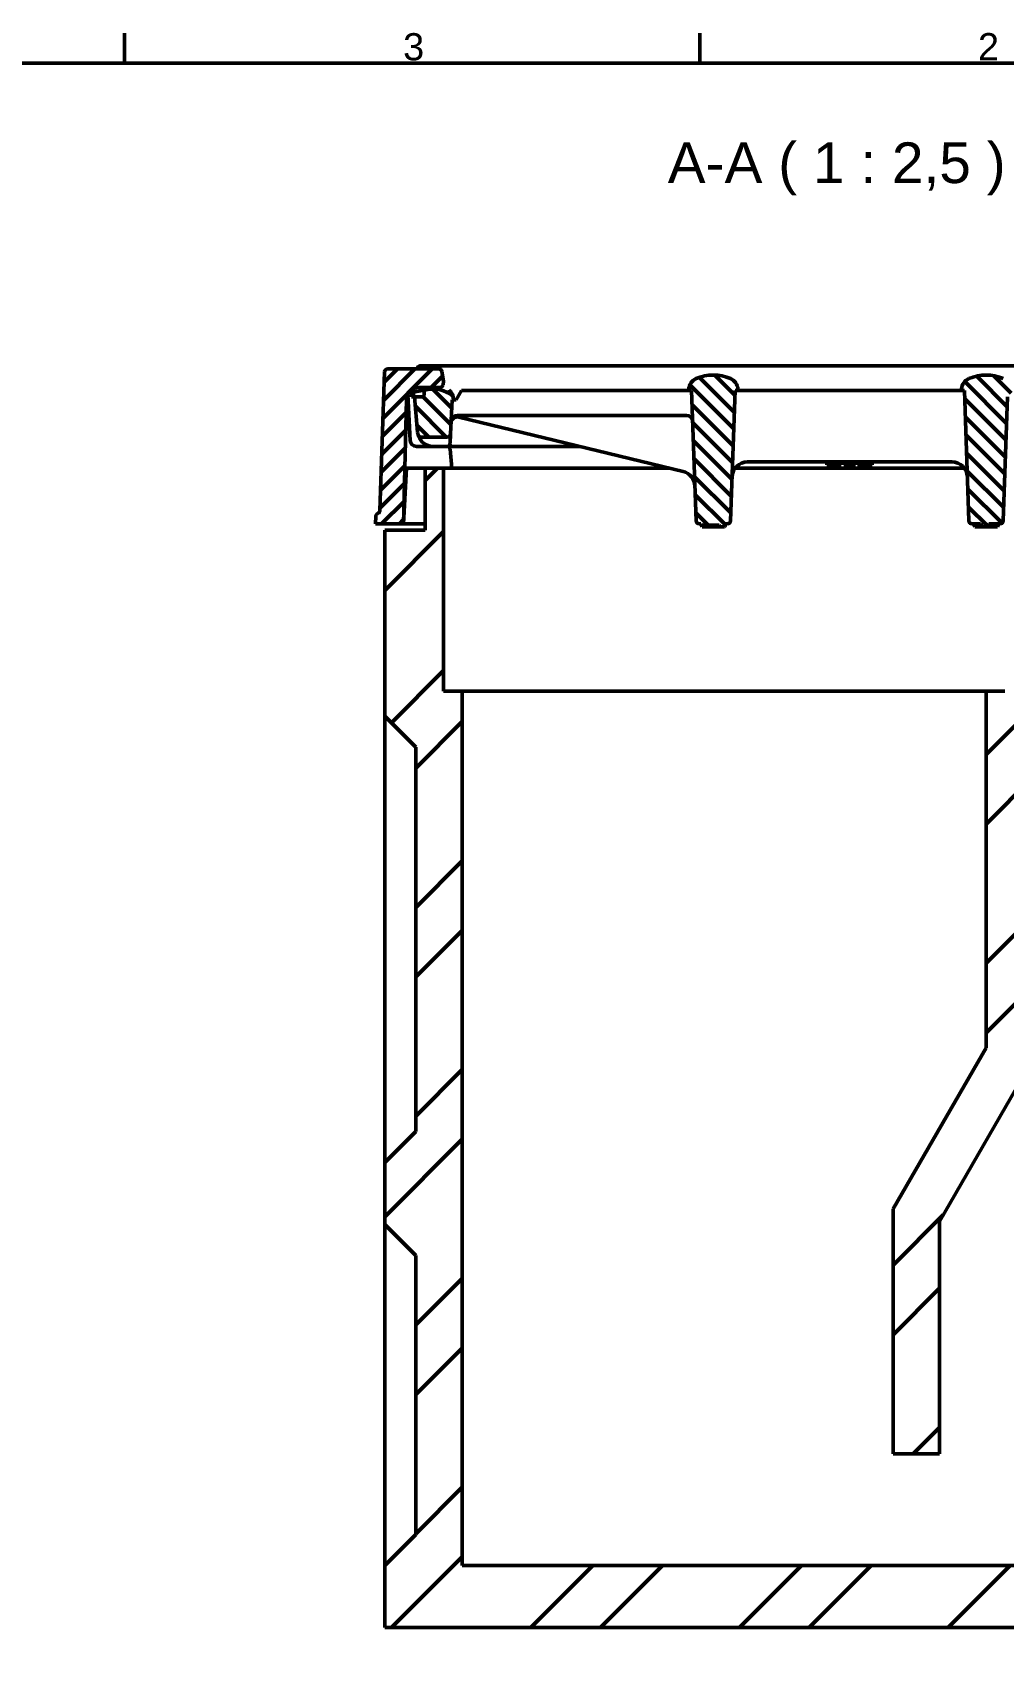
# Model space of a CAD drawing. Header units: millimetres. Extents: x 0 to 1485, y 0 to 1050.
# Drawn here: x 899 to 1212, y 508 to 1035 of the extents above; entities that cross this region are included whole.
import ezdxf

# ---------------------------------------------------------------- set-up
doc = ezdxf.new("R2010")
doc.units = ezdxf.units.MM
doc.header["$LTSCALE"] = 2.5
doc.layers.get('0').update_dxf_attribs({"lineweight": 50})
for name, color, linetype, lineweight in [('Rahmen_0', 7, 'Continuous', 50), ('Rahmen_2', 7, 'Continuous', 50), ('Schraffur', 7, 'Continuous', 50), ('Sichtbare Kanten(DIN)', 7, 'Continuous', 50), ('Symbole(DIN)', 7, 'Continuous', 50)]:
    doc.layers.add(name, color=color, linetype=linetype, lineweight=lineweight)
doc.styles.add('Aktuell-DINGroßer Text', font='arial.ttf')
doc.styles.add('Aktuell-DINNach Layer', font='arial.ttf')

# ---------------------------------------------------------------- blocks, each defined once
blk = doc.blocks.new('Ränder Standardrahmen')
at = {"layer": 'Rahmen_0'}
for p, q in [((371.25, 410), (371.25, 413.9)), ((445.5, 410), (445.5, 413.9))]:
    blk.add_line(p, q, dxfattribs=at)
at = {"layer": 'Rahmen_0', "flags": 128}
blk.add_lwpolyline([(10, 10), (10, 410), (584, 410), (584, 10), (10, 10)], dxfattribs=at)
at = {"layer": 'Rahmen_2', "char_height": 3.5, "attachment_point": 7, "style": 'Aktuell-DINNach Layer'}
for s, insert in [('3', (407.23, 410.34)), ('2', (481.41, 410.4))]:
    blk.add_mtext(s, dxfattribs=dict(at, insert=insert))

msp = doc.modelspace()

# ---------------------------------------------------------------- hatches: boundary and pattern name
at = {"layer": 'Schraffur'}
h = msp.add_hatch(dxfattribs=at)
h.set_pattern_fill('ANSI31', color=256, scale=31.75, style=0)
h.set_pattern_definition([(45, (0, 0), (-2.80633, 2.80633), [])])
edge = h.paths.add_edge_path()
edge.add_line((1287.52, 894.429), (1293.144, 894.429))
edge.add_line((1293.144, 894.429), (1299.144, 894.429))
edge.add_line((1299.144, 894.429), (1305.144, 894.429))
edge.add_line((1305.144, 894.429), (1306.088, 876.429))
edge.add_line((1306.088, 876.429), (1315.144, 876.429))
edge.add_line((1315.144, 876.429), (1315.059, 878.875))
edge.add_ellipse((1314.06, 878.841), major_axis=(-0.035, 0.999), ratio=1, start_angle=270, end_angle=328)
edge.add_line((1314.56, 879.707), (1314.24, 879.891))
edge.add_ellipse((1314.74, 880.757), major_axis=(-0.866, 0.5), ratio=1, start_angle=32, end_angle=90, ccw=False)
edge.add_line((1313.74, 880.722), (1312.178, 925.464))
edge.add_ellipse((1311.179, 925.429), major_axis=(-0.035, 0.999), ratio=1, start_angle=270, end_angle=358)
edge.add_line((1311.179, 926.429), (1306.093, 926.429))
edge.add_ellipse((1306.093, 925.429), major_axis=(-1, 0), ratio=1, start_angle=270, end_angle=357)
edge.add_line((1305.095, 925.482), (1303.933, 903.325))
edge.add_ellipse((1301.936, 903.429), major_axis=(-0.105, -1.997), ratio=1, start_angle=3, end_angle=90, ccw=False)
edge.add_line((1301.936, 901.429), (1297.561, 901.429))
edge.add_line((1297.561, 901.429), (1294.432, 901.429))
edge.add_line((1294.432, 901.429), (1285.484, 901.429))
edge.add_ellipse((1285.484, 900.429), major_axis=(-1, 0), ratio=1, start_angle=270, end_angle=320)
edge.add_line((1284.718, 901.072), (1279.144, 894.429))
edge.add_line((1279.144, 894.429), (1279.264, 892.155))
edge.add_ellipse((1280.262, 892.207), major_axis=(0.052, -0.999), ratio=1, start_angle=270, end_angle=342)
edge.add_line((1280.003, 891.241), (1285.925, 889.655))
edge.add_ellipse((1286.183, 890.621), major_axis=(0.966, -0.259), ratio=1, start_angle=270, end_angle=370)
edge.add_line((1287.18, 890.534), (1287.52, 894.429))
edge = h.paths.add_edge_path()
edge.add_ellipse((1029.953, 921.429), major_axis=(1, 0), ratio=1, start_angle=270, end_angle=350)
edge.add_line((1030.937, 921.256), (1031.144, 922.429))
edge.add_line((1031.144, 922.429), (1030.585, 925.603))
edge.add_ellipse((1029.6, 925.429), major_axis=(-0.174, 0.985), ratio=1, start_angle=270, end_angle=350)
edge.add_line((1029.6, 926.429), (1013.11, 926.429))
edge.add_ellipse((1013.11, 925.429), major_axis=(-1, 0), ratio=1, start_angle=270, end_angle=358)
edge.add_line((1012.111, 925.464), (1010.548, 880.722))
edge.add_ellipse((1009.549, 880.757), major_axis=(-0.035, -0.999), ratio=1, start_angle=32, end_angle=90, ccw=False)
edge.add_line((1010.049, 879.891), (1009.729, 879.707))
edge.add_ellipse((1010.229, 878.841), major_axis=(-0.866, -0.5), ratio=1, start_angle=270, end_angle=328)
edge.add_line((1009.23, 878.875), (1009.144, 876.429))
edge.add_line((1009.144, 876.429), (1018.201, 876.429))
edge.add_line((1018.201, 876.429), (1019.206, 916.53))
edge.add_ellipse((1023.205, 916.429), major_axis=(0.1, 3.999), ratio=1, start_angle=1.43579, end_angle=90, ccw=False)
edge.add_line((1023.205, 920.429), (1029.953, 920.429))
h = msp.add_hatch(dxfattribs=at)
h.set_pattern_fill('ANSI31', color=256, scale=31.75, angle=90, style=0)
h.set_pattern_definition([(135, (0, 0), (-2.80633, -2.80633), [])])
edge = h.paths.add_edge_path()
edge.add_line((1111.144, 919.429), (1112.612, 877.394))
edge.add_ellipse((1113.612, 877.429), major_axis=(0.035, -0.999), ratio=1, start_angle=270, end_angle=358)
edge.add_line((1113.612, 876.429), (1114.144, 876.429))
edge.add_line((1114.144, 876.429), (1114.294, 876.017))
edge.add_line((1114.294, 876.017), (1120.005, 876.017))
edge.add_line((1120.005, 876.017), (1120.378, 875.429))
edge.add_line((1120.378, 875.429), (1121.724, 875.429))
edge.add_line((1121.724, 875.429), (1121.856, 875.638))
edge.add_line((1121.856, 875.638), (1122.144, 876.429))
edge.add_line((1122.144, 876.429), (1122.677, 876.429))
edge.add_ellipse((1122.677, 877.429), major_axis=(1, 0), ratio=1, start_angle=270, end_angle=358)
edge.add_line((1123.676, 877.394), (1125.144, 919.429))
edge.add_line((1125.144, 919.429), (1126.144, 919.429))
edge.add_line((1126.144, 919.429), (1126.098, 919.957))
edge.add_ellipse((1122.113, 919.608), major_axis=(-0.349, 3.985), ratio=1, start_angle=270, end_angle=331.61487)
edge.add_ellipse((1118.144, 910.429), major_axis=(-12.85, 5.557), ratio=1, start_angle=270, end_angle=316.77026)
edge.add_ellipse((1114.175, 919.608), major_axis=(-3.671, -1.588), ratio=1, start_angle=270, end_angle=331.61487)
edge.add_line((1110.19, 919.957), (1110.144, 919.429))
edge.add_line((1110.144, 919.429), (1111.144, 919.429))
edge = h.paths.add_edge_path()
edge.add_line((1199.144, 919.429), (1200.612, 877.394))
edge.add_ellipse((1201.612, 877.429), major_axis=(0.035, -0.999), ratio=1, start_angle=270, end_angle=358)
edge.add_line((1201.612, 876.429), (1204.365, 876.429))
edge.add_line((1204.365, 876.429), (1205, 875.429))
edge.add_line((1205, 875.429), (1206.346, 875.429))
edge.add_line((1206.346, 875.429), (1206.98, 876.429))
edge.add_line((1206.98, 876.429), (1210.677, 876.429))
edge.add_ellipse((1210.677, 877.429), major_axis=(1, 0), ratio=1, start_angle=270, end_angle=358)
edge.add_line((1211.676, 877.394), (1213.075, 917.429))
edge.add_line((1213.075, 917.429), (1214.319, 917.429))
edge.add_line((1214.319, 917.429), (1214.098, 919.957))
edge.add_ellipse((1210.113, 919.608), major_axis=(-0.349, 3.985), ratio=1, start_angle=270, end_angle=331.61487)
edge.add_ellipse((1206.144, 910.429), major_axis=(-12.85, 5.557), ratio=1, start_angle=270, end_angle=316.77026)
edge.add_ellipse((1202.175, 919.608), major_axis=(-3.671, -1.588), ratio=1, start_angle=270, end_angle=331.61487)
edge.add_line((1198.19, 919.957), (1198.144, 919.429))
edge.add_line((1198.144, 919.429), (1199.144, 919.429))
edge = h.paths.add_edge_path()
edge.add_ellipse((1297.561, 906.429), major_axis=(5, 0), ratio=1, start_angle=270, end_angle=357)
edge.add_line((1302.554, 906.168), (1303.459, 923.429))
edge.add_line((1303.459, 923.429), (1302.969, 923.429))
edge.add_line((1302.969, 923.429), (1302.89, 924.342))
edge.add_ellipse((1301.893, 924.255), major_axis=(-0.087, 0.996), ratio=1, start_angle=270, end_angle=365)
edge.add_line((1301.72, 925.24), (1294.255, 923.924))
edge.add_ellipse((1296.686, 910.136), major_axis=(-13.787, -2.431), ratio=1, start_angle=270, end_angle=272.76685)
edge.add_spline(control_points=[(1293.592, 923.79), (1293.519, 923.774), (1293.449, 923.749), (1293.314, 923.685), (1293.251, 923.645), (1293.09, 923.518), (1293.005, 923.418), (1292.877, 923.191), (1292.836, 923.066), (1292.821, 922.937)], knot_values=[-0.1228717, -0.1228717, -0.1228717, -0.1228717, -0.1005003, -0.1005003, -0.0781289, -0.0781289, -0.0390644, -0.0390644, 0, 0, 0, 0], degree=3, periodic=0)
edge.add_line((1292.821, 922.937), (1292.144, 917.429))
edge.add_line((1292.144, 917.429), (1292.644, 917.429))
edge.add_line((1292.644, 917.429), (1293.433, 902.377))
edge.add_ellipse((1294.432, 902.429), major_axis=(0.052, -0.999), ratio=1, start_angle=270, end_angle=357)
edge.add_line((1294.432, 901.429), (1297.561, 901.429))
edge = h.paths.add_edge_path()
edge.add_ellipse((1033.247, 917.101), major_axis=(-0.087, 0.996), ratio=1, start_angle=270, end_angle=317.83185)
edge.add_ellipse((1027.81, 909.929), major_axis=(-7.969, 6.042), ratio=1, start_angle=270, end_angle=317.16815)
edge.add_line((1026.073, 919.777), (1024.983, 919.585))
edge.add_line((1024.983, 919.585), (1024.794, 917.429))
edge.add_line((1024.794, 917.429), (1021.745, 917.429))
edge.add_line((1021.745, 917.429), (1022.745, 905.994))
edge.add_ellipse((1027.726, 906.429), major_axis=(0.436, -4.981), ratio=1, start_angle=270, end_angle=283.37658)
edge.add_ellipse((1023.798, 905.429), major_axis=(0.576, -0.817), ratio=1, start_angle=270, end_angle=324.80886)
edge.add_line((1023.798, 904.429), (1032.353, 904.429))
edge.add_ellipse((1032.353, 905.429), major_axis=(1, 0), ratio=1, start_angle=270, end_angle=357)
edge.add_line((1033.351, 905.377), (1033.93, 916.429))
edge.add_line((1033.93, 916.429), (1034.31, 916.429))
edge.add_line((1034.31, 916.429), (1034.243, 917.188))
h = msp.add_hatch(dxfattribs=at)
h.set_pattern_fill('ANSI32', color=256, scale=127, style=0)
h.set_pattern_definition([(45, (0, 0), (-33.676, 33.676), []), (45, (22.45, 0), (-33.676, 33.676), [])])
edge = h.paths.add_edge_path()
edge.add_line((1025.144, 894.429), (1025.144, 874.429))
edge.add_line((1025.144, 874.429), (1012.144, 874.429))
edge.add_line((1012.144, 874.429), (1012.144, 814.429))
edge.add_line((1012.144, 814.429), (1022.144, 804.429))
edge.add_line((1022.144, 804.429), (1022.144, 680.429))
edge.add_line((1022.144, 680.429), (1012.144, 670.429))
edge.add_line((1012.144, 670.429), (1012.144, 650.429))
edge.add_line((1012.144, 650.429), (1022.144, 640.429))
edge.add_line((1022.144, 640.429), (1022.144, 550.429))
edge.add_line((1022.144, 550.429), (1012.144, 540.429))
edge.add_line((1012.144, 540.429), (1012.144, 520.429))
edge.add_line((1012.144, 520.429), (1312.144, 520.429))
edge.add_line((1312.144, 520.429), (1312.144, 529.629))
edge.add_line((1312.144, 529.629), (1312.144, 534.879))
edge.add_line((1312.144, 534.879), (1312.144, 535.429))
edge.add_line((1312.144, 535.429), (1302.404, 535.429))
edge.add_line((1302.404, 535.429), (1302.144, 535.429))
edge.add_line((1302.144, 535.429), (1302.144, 535.849))
edge.add_line((1302.144, 535.849), (1302.144, 536.48))
edge.add_line((1302.144, 536.48), (1302.144, 540.429))
edge.add_line((1302.144, 540.429), (1287.144, 540.429))
edge.add_line((1287.144, 540.429), (1264.855, 540.429))
edge.add_ellipse((1264.855, 550.429), major_axis=(-10, 0), ratio=1, start_angle=3, end_angle=90, ccw=False)
edge.add_line((1254.869, 549.906), (1248.536, 670.743))
edge.add_ellipse((1242.544, 670.429), major_axis=(-0.314, 5.992), ratio=1, start_angle=270, end_angle=357)
edge.add_line((1242.544, 676.429), (1240.884, 676.429))
edge.add_ellipse((1240.884, 670.429), major_axis=(-6, 0), ratio=1, start_angle=270, end_angle=357)
edge.add_line((1234.893, 670.743), (1228.56, 549.906))
edge.add_ellipse((1218.573, 550.429), major_axis=(-0.523, -9.986), ratio=1, start_angle=3, end_angle=90, ccw=False)
edge.add_line((1218.573, 540.429), (1037.144, 540.429))
edge.add_line((1037.144, 540.429), (1037.144, 822.429))
edge.add_line((1037.144, 822.429), (1031.144, 822.429))
edge.add_line((1031.144, 822.429), (1031.144, 894.429))
edge.add_line((1031.144, 894.429), (1025.144, 894.429))
edge = h.paths.add_edge_path()
edge.add_line((1299.144, 874.429), (1299.144, 894.429))
edge.add_line((1299.144, 894.429), (1293.144, 894.429))
edge.add_line((1293.144, 894.429), (1293.144, 832.429))
edge.add_line((1293.144, 832.429), (1212.144, 832.429))
edge.add_line((1212.144, 832.429), (1212.144, 822.429))
edge.add_line((1212.144, 822.429), (1206.144, 822.429))
edge.add_line((1206.144, 822.429), (1206.144, 707.429))
edge.add_line((1206.144, 707.429), (1176.122, 655.429))
edge.add_line((1176.122, 655.429), (1176.122, 576.429))
edge.add_line((1176.122, 576.429), (1191.122, 576.429))
edge.add_line((1191.122, 576.429), (1191.122, 651.41))
edge.add_line((1191.122, 651.41), (1221.144, 703.41))
edge.add_line((1221.144, 703.41), (1221.144, 797.429))
edge.add_ellipse((1241.144, 797.429), major_axis=(0, 20), ratio=1, start_angle=0, end_angle=90, ccw=False)
edge.add_line((1241.144, 817.429), (1287.144, 817.429))
edge.add_line((1287.144, 817.429), (1287.144, 650.429))
edge.add_line((1287.144, 650.429), (1302.144, 650.429))
edge.add_line((1302.144, 650.429), (1302.144, 654.378))
edge.add_line((1302.144, 654.378), (1302.144, 655.01))
edge.add_line((1302.144, 655.01), (1302.144, 655.429))
edge.add_line((1302.144, 655.429), (1302.404, 655.429))
edge.add_line((1302.404, 655.429), (1312.144, 655.429))
edge.add_line((1312.144, 655.429), (1312.144, 655.979))
edge.add_line((1312.144, 655.979), (1312.144, 661.229))
edge.add_line((1312.144, 661.229), (1312.144, 670.429))
edge.add_line((1312.144, 670.429), (1302.144, 680.429))
edge.add_line((1302.144, 680.429), (1302.144, 713.747))
edge.add_line((1302.144, 713.747), (1303.644, 713.747))
edge.add_line((1303.644, 713.747), (1303.644, 729.581))
edge.add_line((1303.644, 729.581), (1302.144, 729.581))
edge.add_line((1302.144, 729.581), (1302.144, 764.429))
edge.add_line((1302.144, 764.429), (1303.644, 764.429))
edge.add_line((1303.644, 764.429), (1303.644, 789.429))
edge.add_line((1303.644, 789.429), (1302.144, 789.429))
edge.add_line((1302.144, 789.429), (1302.144, 804.429))
edge.add_line((1302.144, 804.429), (1312.144, 814.429))
edge.add_line((1312.144, 814.429), (1312.144, 874.429))
edge.add_line((1312.144, 874.429), (1299.144, 874.429))

# ---------------------------------------------------------------- linework, layer by layer
at = {"layer": 'Sichtbare Kanten(DIN)'}
for p, q in [((1012.111, 925.464), (1010.548, 880.722)), ((1029.6, 926.429), (1013.11, 926.429)), ((1022.496, 926.429), (1022.813, 926.979)), ((1231.617, 927.429), (1023.593, 927.429)), ((1031.144, 922.429), (1030.585, 925.603)), ((1019.58, 918.12), (1020.355, 903.325)), ((1020.92, 918.863), (1020.794, 917.429)), ((1020.987, 919.633), (1020.92, 918.869)), ((1020.92, 918.869), (1020.92, 918.863)), ((1020.999, 919.766), (1020.987, 919.633)), ((1021.31, 917.429), (1021.41, 918.579)), ((1021.822, 919.028), (1021.808, 919.025)), ((1021.822, 919.028), (1024.983, 919.585)), ((1023.205, 920.429), (1029.953, 920.429)), ((1024.794, 917.429), (1024.983, 919.585)), ((1026.073, 919.777), (1024.983, 919.585)), ((1030.937, 921.256), (1031.144, 922.429)), ((1036.876, 919.429), (1035.144, 916.429)), ((1109.148, 919.429), (1036.876, 919.429)), ((1109.148, 919.429), (1110.144, 919.429)), ((1110.19, 919.957), (1110.144, 919.429)), ((1110.144, 919.429), (1111.144, 919.429)), ((1111.144, 919.429), (1112.612, 877.394)), ((1123.676, 877.394), (1125.144, 919.429)), ((1125.144, 919.429), (1126.144, 919.429)), ((1126.144, 919.429), (1126.098, 919.957)), ((1126.144, 919.429), (1127.141, 919.429)), ((1197.148, 919.429), (1127.141, 919.429)), ((1197.148, 919.429), (1198.144, 919.429)), ((1198.19, 919.957), (1198.144, 919.429)), ((1198.144, 919.429), (1199.144, 919.429)), ((1199.144, 919.429), (1200.612, 877.394)), ((1018.201, 876.429), (1019.206, 916.53)), ((1021.052, 917.429), (1020.794, 917.429)), ((1021.052, 917.429), (1021.31, 917.429)), ((1021.745, 917.429), (1021.31, 917.429)), ((1021.745, 917.429), (1024.794, 917.429)), ((1021.745, 917.429), (1022.745, 905.994)), ((1033.351, 905.377), (1033.93, 916.429)), ((1033.93, 916.429), (1034.31, 916.429)), ((1034.243, 917.188), (1034.219, 917.462)), ((1034.31, 916.429), (1034.243, 917.188)), ((1035.144, 916.429), (1034.31, 916.429)), ((1211.676, 877.394), (1213.075, 917.429)), ((1035.566, 911.429), (1109.492, 911.429)), ((1036.011, 910.862), (1108.4, 893.323)), ((1023.798, 904.429), (1032.353, 904.429)), ((1033.194, 902.377), (1033.351, 905.377)), ((1022.352, 901.429), (1032.228, 901.429)), ((1034.22, 901.429), (1032.228, 901.429)), ((1033.224, 900.517), (1033.757, 894.429)), ((1074.941, 901.429), (1034.22, 901.429)), ((1129.17, 896.429), (1195.119, 896.429)), ((1154.729, 895.491), (1154.729, 896.429)), ((1155.765, 895.491), (1155.765, 896.429)), ((1157.661, 895.429), (1157.661, 896.429)), ((1158.575, 895.491), (1158.575, 896.429)), ((1159.373, 895.491), (1159.373, 896.429)), ((1160.248, 895.491), (1160.248, 896.429)), ((1164.002, 895.491), (1164.002, 896.429)), ((1164.61, 895.429), (1164.61, 896.429)), ((1166.622, 895.491), (1166.622, 896.429)), ((1167.42, 895.491), (1167.42, 896.429)), ((1169.433, 895.429), (1169.433, 896.429)), ((1019.144, 894.429), (1018.201, 876.429)), ((1025.144, 894.429), (1019.144, 894.429)), ((1025.144, 894.429), (1025.144, 874.429)), ((1031.144, 894.429), (1025.144, 894.429)), ((1031.144, 822.429), (1031.144, 894.429)), ((1033.757, 894.429), (1031.144, 894.429)), ((1033.757, 894.429), (1034.753, 894.429)), ((1103.833, 894.429), (1034.753, 894.429)), ((1199.119, 894.429), (1125.17, 894.429)), ((1155.765, 895.491), (1154.729, 895.491)), ((1155.223, 895.429), (1156.244, 895.429)), ((1157.661, 895.429), (1156.244, 895.429)), ((1158.575, 895.429), (1157.661, 895.429)), ((1159.373, 895.491), (1158.575, 895.491)), ((1158.575, 895.429), (1158.575, 895.491)), ((1158.575, 895.429), (1159.373, 895.429)), ((1159.373, 895.491), (1159.373, 895.429)), ((1160.248, 895.429), (1160.248, 895.491)), ((1164.002, 895.491), (1160.248, 895.491)), ((1160.248, 895.429), (1164.002, 895.429)), ((1164.002, 895.491), (1164.002, 895.429)), ((1166.622, 895.429), (1164.61, 895.429)), ((1167.42, 895.491), (1166.622, 895.491)), ((1166.622, 895.429), (1166.622, 895.491)), ((1166.622, 895.429), (1167.42, 895.429)), ((1167.42, 895.491), (1167.42, 895.429)), ((1169.433, 895.429), (1167.42, 895.429)), ((1009.23, 878.875), (1009.144, 876.429)), ((1009.144, 876.429), (1018.201, 876.429)), ((1010.049, 879.891), (1009.729, 879.707)), ((1025.144, 876.429), (1018.201, 876.429)), ((1113.612, 876.429), (1114.144, 876.429)), ((1114.144, 876.429), (1114.294, 876.017)), ((1114.294, 876.017), (1120.005, 876.017)), ((1114.294, 876.017), (1114.508, 875.429)), ((1120.378, 875.429), (1114.508, 875.429)), ((1120.005, 876.017), (1120.378, 875.429)), ((1120.378, 875.429), (1121.724, 875.429)), ((1121.724, 875.429), (1121.856, 875.638)), ((1121.78, 875.429), (1121.724, 875.429)), ((1121.856, 875.638), (1121.78, 875.429)), ((1121.856, 875.638), (1122.144, 876.429)), ((1122.144, 876.429), (1122.677, 876.429)), ((1201.612, 876.429), (1204.365, 876.429)), ((1202.508, 875.429), (1202.144, 876.429)), ((1205, 875.429), (1202.508, 875.429)), ((1204.365, 876.429), (1205, 875.429)), ((1205, 875.429), (1206.346, 875.429)), ((1206.346, 875.429), (1206.98, 876.429)), ((1209.78, 875.429), (1206.346, 875.429)), ((1206.98, 876.429), (1210.677, 876.429)), ((1209.78, 875.429), (1210.144, 876.429)), ((1025.144, 874.429), (1012.144, 874.429)), ((1012.144, 874.429), (1012.144, 814.429)), ((1037.144, 822.429), (1031.144, 822.429)), ((1037.144, 540.429), (1037.144, 822.429)), ((1037.144, 822.429), (1206.144, 822.429)), ((1212.144, 822.429), (1206.144, 822.429)), ((1206.144, 822.429), (1206.144, 707.429)), ((1012.144, 814.429), (1022.144, 804.429)), ((1012.144, 670.429), (1012.144, 814.429)), ((1022.144, 804.429), (1022.144, 680.429)), ((1206.144, 707.429), (1176.122, 655.429)), ((1191.122, 651.41), (1221.144, 703.41)), ((1022.144, 680.429), (1012.144, 670.429)), ((1012.144, 670.429), (1012.144, 650.429)), ((1176.122, 655.429), (1176.122, 576.429)), ((1012.144, 650.429), (1022.144, 640.429)), ((1012.144, 540.429), (1012.144, 650.429)), ((1191.122, 576.429), (1191.122, 651.41)), ((1022.144, 640.429), (1022.144, 550.429)), ((1176.122, 576.429), (1191.122, 576.429)), ((1022.144, 550.429), (1012.144, 540.429)), ((1012.144, 540.429), (1012.144, 520.429)), ((1218.573, 540.429), (1037.144, 540.429)), ((1012.144, 520.429), (1312.144, 520.429))]:
    msp.add_line(p, q, dxfattribs=at)
for centre, radius, start, end in [((1013.11, 925.429), 1, 90, 178), ((1023.593, 926.529), 0.9, 90, 150), ((1029.6, 925.429), 1, 10, 90), ((1114.175, 919.608), 4, 113.38513, 175), ((1118.144, 910.429), 14, 66.61487, 113.38513), ((1122.113, 919.608), 4, 5, 66.61487), ((1202.175, 919.608), 4, 113.38513, 175), ((1206.144, 910.429), 14, 66.61487, 113.38513), ((1023.205, 916.429), 4, 90, 178.56421), ((1021.908, 918.535), 0.5, 100, 175), ((1027.81, 909.929), 10, 52.83185, 100), ((1029.953, 921.429), 1, 270, 350), ((1033.247, 917.101), 1, 5, 52.83185), ((1035.54, 908.918), 2, 76.38033, 177), ((1035.566, 909.429), 2, 90, 177), ((1109.492, 909.429), 2, 2, 90), ((1022.352, 903.429), 2, 183, 270), ((1027.726, 906.429), 5, 185, 198.37658), ((1023.798, 905.429), 1, 215.19114, 270), ((1027.726, 906.429), 5, 199.60423, 270), ((1032.195, 902.429), 1, 270, 357), ((1032.353, 905.429), 1, 270, 357), ((1032.228, 900.429), 1, 5, 90), ((1129.17, 891.429), 5, 90, 178), ((1195.119, 891.429), 5, 2, 90), ((1107.223, 888.463), 5, 2, 76.38033), ((1009.549, 880.757), 1, 300, 358), ((1010.229, 878.841), 1, 120, 178), ((1113.612, 877.429), 1, 182, 270), ((1122.677, 877.429), 1, 270, 358), ((1201.612, 877.429), 1, 182, 270), ((1210.677, 877.429), 1, 270, 358)]:
    msp.add_arc(centre, radius, start, end, dxfattribs=at)
for centre, major_axis, ratio, start_param, end_param in [((1155.223, 898.429), (0, -3), 0.8175047, 6.0807018, 6.2831853), ((1156.244, 898.429), (0, 3), 0.7942974, 2.9391091, 3.1415927)]:
    msp.add_ellipse(centre, major_axis=major_axis, ratio=ratio, start_param=start_param, end_param=end_param, dxfattribs=at)
for points, knots in [([(1023.527, 926.872), (1023.515, 926.878), (1023.503, 926.884), (1023.392, 926.94), (1023.298, 926.982), (1023.129, 927.045), (1023.055, 927.066), (1022.954, 927.075), (1022.92, 927.071), (1022.878, 927.053), (1022.865, 927.044), (1022.838, 927.018), (1022.826, 927.001), (1022.814, 926.981), (1022.814, 926.98), (1022.813, 926.979)], [0, 0, 0, 0, 0.00426474, 0.00426474, 0.0390138, 0.0390138, 0.07415604, 0.07415604, 0.09812422, 0.09812422, 0.11045512, 0.11045512, 0.12575123, 0.12575123, 0.12654729, 0.12654729, 0.12654729, 0.12654729]), ([(1020.92, 918.863), (1020.919, 918.854), (1020.926, 918.838), (1020.954, 918.789), (1020.977, 918.755), (1021.044, 918.66), (1021.093, 918.593), (1021.147, 918.524), (1021.147, 918.523), (1021.148, 918.522)], [0, 0, 0, 0, 0.016560171, 0.016560171, 0.036095802, 0.036095802, 0.064321414, 0.064321414, 0.064608697, 0.064608697, 0.064608697, 0.064608697]), ([(1033.043, 919.517), (1033.046, 919.515), (1033.048, 919.512), (1033.402, 919.108), (1033.78, 918.654), (1034.118, 917.95), (1034.198, 917.709), (1034.219, 917.462)], [-0.00115649, -0.00115649, -0.00115649, -0.00115649, 0, 0, 0.16006122, 0.16006122, 0.23508353, 0.23508353, 0.23508353, 0.23508353]), ([(1022.981, 904.853), (1022.981, 904.853), (1022.981, 904.853), (1022.982, 904.849), (1022.985, 904.839), (1023, 904.796), (1023.008, 904.772), (1023.016, 904.752), (1023.016, 904.752), (1023.016, 904.752)], [0, 0, 0, 0, 0.004612841, 0.004612841, 0.026214752, 0.026214752, 0.044103697, 0.044103697, 0.044350175, 0.044350175, 0.044350175, 0.044350175])]:
    msp.add_open_spline(points, degree=3, knots=knots, dxfattribs=at)
for points in [[(1023.527, 926.872), (1023.538, 926.866), (1023.549, 926.86), (1023.56, 926.853)], [(1024.08, 926.517), (1023.915, 926.626), (1023.737, 926.743), (1023.56, 926.853)]]:
    msp.add_open_spline(points, degree=3, dxfattribs=at)

# ---------------------------------------------------------------- block references
at = {"xscale": 2.5, "yscale": 2.5, "zscale": 2.5}
msp.add_blockref('Ränder Standardrahmen', (0, 0), dxfattribs=at)

# ---------------------------------------------------------------- texts
at = {"layer": 'Symbole(DIN)', "color": 7, "insert": (1103.428, 982.412), "char_height": 13.125, "attachment_point": 7, "style": 'Aktuell-DINGroßer Text'}
msp.add_mtext('A-A ( 1 : 2,5 )', dxfattribs=at)

doc.saveas('drawing.dxf')
